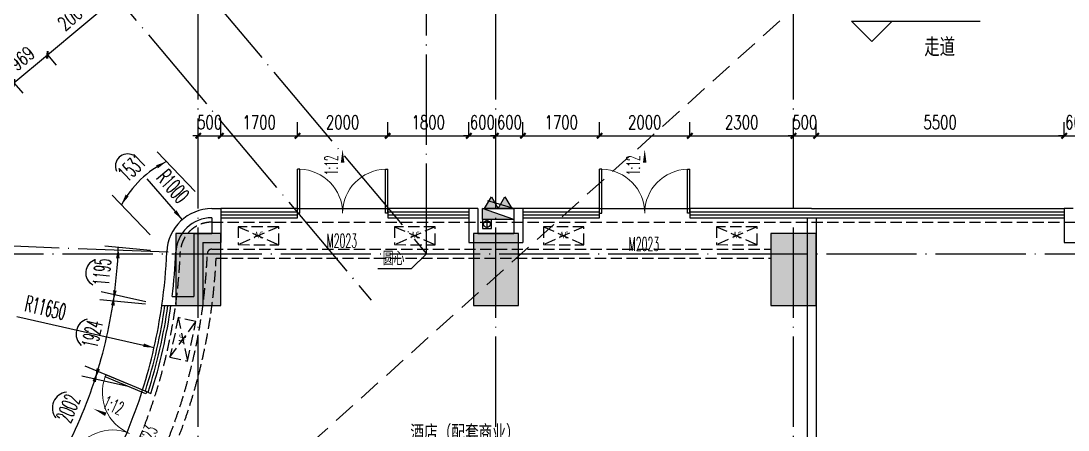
# Model space of a CAD drawing. Header units: millimetres. Extents: x 12325263 to 13848842, y -1463133 to 573208.
# Drawn here: x 12560864 to 12584085, y -596800 to -587721 of the extents above; entities that cross this region are included whole.
import ezdxf

# ---------------------------------------------------------------- set-up
doc = ezdxf.new("R2010")
doc.units = ezdxf.units.MM
doc.header["$LTSCALE"] = 1000
for name, pattern in [('101010$0$__DASH', [0.35, 0.25, -0.1]), ('ACAD_ISO02W100', [15, 12, -3]), ('DASH', [0.35, 0.25, -0.1]), ('DASHED2', [0.375, 0.25, -0.125]), ('DOTE', [2.42, 2, -0.2, 0.02, -0.2])]:
    doc.linetypes.add(name, pattern=pattern)
for name, color, linetype in [('#s-灭火器', 20, 'Continuous'), ('12#楼首层平面图$0$CURTWALL', 2, 'Continuous'), ('A-ANNO-DIMS', 83, 'Continuous'), ('A-ANNO-ELEV', 3, 'Continuous'), ('A-ANNO-TEXT', 7, 'Continuous'), ('A-AXIS', 16, 'DOTE'), ('A-COLS', 6, 'Continuous'), ('A-WALL', 5, 'Continuous'), ('A-WALL-PATT', 8, 'Continuous'), ('DIM_LEAD', 3, 'Continuous'), ('DIM_SYMB', 3, 'Continuous'), ('EQUIP_消火栓', 7, 'Continuous'), ('HZHZNEWPLOTLAYER#@$TT', 7, 'Continuous'), ('PUB_DIM', 83, 'Continuous'), ('PUB_HATCH', 8, 'Continuous'), ('PUB_TEXT', 7, 'Continuous'), ('VPIPE-消防高', 3, 'Continuous'), ('WINDOW', 4, 'Continuous'), ('WINDOW_TEXT', 7, 'Continuous'), ('投影线', 6, 'ACAD_ISO02W100'), ('水条件', 1, 'Continuous'), ('结构边线', 21, 'DASH')]:
    doc.layers.add(name, color=color, linetype=linetype)
doc.styles.add('101010$0$YQ_DIM', font='SUPEROS.SHX', dxfattribs={"width": 0.8, "bigfont": 'HZDX.SHX'})
doc.styles.add('_TCH_DIM', font='SIMPLEX.shx', dxfattribs={"width": 0.7, "bigfont": 'GBCBIG.shx'})
doc.styles.add('_TCH_DIM_T3', font='SIMPLEX.shx', dxfattribs={"width": 0.705882, "bigfont": 'GBCBIG.shx'})
doc.styles.add('_TCH_WINDOW', font='SIMPLEX', dxfattribs={"width": 0.7, "height": 3.5, "bigfont": 'GBCBIG'})
doc.styles.add('TITXV', font='', dxfattribs={"width": 0.7})
doc.styles.add('宋体', font='', dxfattribs={"width": 0.65})
doc.styles.get('TITXV').set_extended_font_data('SimSun')
doc.styles.get('宋体').set_extended_font_data('SimSun')
doc.dimstyles.new('_TCH_ARCH&&120', dxfattribs={"dimtxt": 306, "dimasz": 120, "dimexe": 300, "dimexo": 360, "dimgap": 147, "dimtad": 1, "dimdec": 0, "dimzin": 0, "dimdsep": 46, "dimtxsty": '_TCH_DIM_T3', "dimblk": 'ARCHTICK', "dimcen": 0.09, "dimclrt": 7, "dimazin": 2, "dimtfac": 1, "dimtdec": 0, "dimtix": 1, "dimtmove": 2, "dimatfit": 3, "dimfxl": 1, "dimfxlon": 1, "dimtolj": 1, "dimtzin": 0, "dimarcsym": 0})
doc.dimstyles.new('_TCH_ARROW&&120', dxfattribs={"dimtxt": 357, "dimasz": 240, "dimexe": 300, "dimexo": 360, "dimgap": 151.5, "dimtad": 1, "dimdec": 0, "dimzin": 0, "dimdsep": 46, "dimtxsty": '_TCH_DIM_T3', "dimcen": 0.09, "dimclrt": 7, "dimazin": 2, "dimtfac": 1, "dimtdec": 0, "dimtix": 1, "dimtmove": 2, "dimatfit": 3, "dimfxl": 1, "dimtolj": 1, "dimtzin": 0, "dimarcsym": 0})

# ---------------------------------------------------------------- blocks, each defined once
blk = doc.blocks.new('_FZH')
blk.add_lwpolyline([(-0.5, -0.5), (0.5, -0.5), (0.5, 0.5), (-0.5, 0.5)], close=True)
at = {"layer": 'PUB_HATCH'}
blk.add_solid([(-0.5, -0.5), (0.5, -0.5), (-0.5, 0.5), (0.5, 0.5)], dxfattribs=at)
blk = doc.blocks.new('asfasfsdgdsfhsghh')
at = {"layer": 'A-COLS', "xscale": 1600, "yscale": 1000, "zscale": 1000, "rotation": 270}
for p in [(-39500, 42650), (-32900, 42650), (-26300, 42650)]:
    blk.add_blockref('_FZH', p, dxfattribs=at)
blk = doc.blocks.new('管位')
at = {"layer": '水条件'}
blk.add_line((12573126, 675360), (12573126, 675160), dxfattribs=at)
blk.add_lwpolyline([(12573026, 675360), (12573226, 675360), (12573226, 675160), (12573026, 675160)], close=True, dxfattribs=at)
blk = doc.blocks.new('灭火器')
at = {"layer": '#s-灭火器', "ltscale": 1000}
for points in [[(292444, 59707), (292144, 59707), (292294, 59447)], [(292744, 59707), (292444, 59707), (292594, 59447)]]:
    blk.add_hatch(color=256, dxfattribs=at).paths.add_polyline_path(points)
for points in [[(292294, 59447), (292444, 59707), (292144, 59707)], [(292594, 59447), (292744, 59707), (292444, 59707)]]:
    blk.add_lwpolyline(points, close=True, dxfattribs=at)
blk = doc.blocks.new('$TWTSYS$00000508')
for p, q in [((-0.5, 0.5), (0.324, 1.224)), ((-0.5, 0.5), (-0.5, -0.5)), ((-0.5, -0.5), (0.5, 0.5)), ((0.5, 0.5), (-0.5, 0.5)), ((0.5, -0.5), (0.5, 0.5)), ((-0.5, -0.5), (0.5, -0.5))]:
    blk.add_line(p, q)
blk.add_solid([(0.5, -0.5), (0.5, 0.5), (-0.5, -0.5)])
blk = doc.blocks.new('消火栓')
at = {"layer": '#s-灭火器', "rotation": 180.0000000000001}
blk.add_blockref('灭火器', (12864422, 734932), dxfattribs=at)
at = {"layer": 'EQUIP_消火栓', "xscale": 700, "yscale": 240, "zscale": 700}
blk.add_blockref('$TWTSYS$00000508', (12571978, 675105), dxfattribs=at)
blk = doc.blocks.new('asdfasdfafsf')
at = {"layer": 'VPIPE-消防高'}
blk.add_circle((5360, 14410), 75, dxfattribs=at)
at = {"xscale": -1}
blk.add_blockref('消火栓', (12577588, -660475), dxfattribs=at)
at = {"layer": '水条件', "xscale": -1}
blk.add_blockref('管位', (12578486, -660850), dxfattribs=at)
blk = doc.blocks.new('A$C3CA14A55')
at = {"color": 253, "linetype": '101010$0$__DASH'}
for points in [[(0, 2), (900, 0), (900, 400), (0, 400), (0, 2)], [(900, 400), (0, 2)], [(0, 400), (900, 0)]]:
    blk.add_lwpolyline(points, dxfattribs=at)
at = {"color": 253, "linetype": 'ByBlock', "insert": (352, 293), "char_height": 150, "width": 435.79, "attachment_point": 1, "rotation": 359.4465, "style": '101010$0$YQ_DIM'}
blk.add_mtext('AC', dxfattribs=at)
blk = doc.blocks.new('asdfsddfa')
at = {"color": 253, "linetype": '101010$0$__DASH'}
for points in [[(34692, -42017), (33442, -42017), (33442, -46217), (-5353, -46217, -0.244508), (-7072, -45323), (-10337, -40668, -0.12383), (-10703, -39711), (-11840, -30179, -0.449446), (-11741, -30067), (-11208, -30067), (-11208, -26217), (-11336, -26217, -0.368693), (-12423, -25290), (-13762, -14075, -0.449446), (-11180, -11167), (-10149, -11167, 0.402681), (2392, 887, -0.402681), (2492, 983), (14892, 983)], [(34692, -41817), (33242, -41817), (33242, -46017), (-5353, -46017, -0.244508), (-6908, -45208), (-10173, -40553, -0.12383), (-10504, -39687), (-11628, -30267), (-11008, -30267), (-11008, -26017), (-11336, -26017, -0.367524), (-12225, -25262), (-13563, -14052, -0.449446), (-11180, -11367), (-10149, -11367, 0.400492), (2587, 783), (14892, 783)]]:
    blk.add_lwpolyline(points, format="xyb", dxfattribs=at)
at = {"layer": 'HZHZNEWPLOTLAYER#@$TT'}
for p in [(3075, 1082), (6546, 1082), (9845, 1082), (13685, 1082)]:
    blk.add_blockref('A$C3CA14A55', p, dxfattribs=at)
at = {"layer": 'HZHZNEWPLOTLAYER#@$TT', "rotation": 77.98176203802795}
blk.add_blockref('A$C3CA14A55', (1952, -1499), dxfattribs=at)
blk = doc.blocks.new('qlzw')
at = {"layer": 'A-AXIS'}
for p, q in [((12431366.8, 979489.8), (12431366.8, 1082089.8)), ((12437966.8, 979489.8), (12437966.8, 1082089.8)), ((12444566.8, 979489.8), (12444566.8, 1082089.8)), ((12411416.8, 1038989.8), (12486866.8, 1038989.8))]:
    blk.add_line(p, q, dxfattribs=at)
blk = doc.blocks.new('*D2094')
at = {"layer": 'A-ANNO-DIMS', "color": 0, "lineweight": -2, "transparency": 16777216}
for p, q in [((12569855, -583247), (12569855, -584404)), ((12563658, -585502), (12564402, -586388))]:
    blk.add_line(p, q, dxfattribs=at)
blk.add_arc((12569855, -592887), 8783, 91.5657, 128.4344, dxfattribs=at)
at = {"layer": 'A-ANNO-DIMS', "color": 0, "transparency": 16777216}
for points in [[(12569614, -584067), (12569615, -584147), (12569855, -584104)], [(12564420, -586038), (12564370, -585976), (12564209, -586159)]]:
    blk.add_solid(points, dxfattribs=at)
at = {"layer": 'Defpoints', "color": 0, "transparency": 16777216}
for p in [(12569855, -582887), (12567829, -584341), (12563427, -585226), (12569855, -592887)]:
    blk.add_point(p, dxfattribs=at)
at = {"layer": 'A-ANNO-DIMS', "color": 7, "transparency": 16777216, "insert": (12566738, -584323), "char_height": 357, "attachment_point": 5, "rotation": 20, "style": '_TCH_DIM_T3'}
blk.add_mtext('\\A1;40°', dxfattribs=at)
blk = doc.blocks.new('*D2096')
at = {"layer": 'A-ANNO-DIMS', "color": 0, "lineweight": -2, "transparency": 16777216}
for p, q in [((12559927, -586202), (12559927, -586633)), ((12561229, -586809), (12560899, -587087))]:
    blk.add_line(p, q, dxfattribs=at)
blk.add_arc((12559927, -587902), 1569, 48.7726, 81.2274, dxfattribs=at)
at = {"layer": 'A-ANNO-DIMS', "color": 0, "transparency": 16777216}
for points in [[(12560163, -586391), (12560169, -586312), (12559927, -586333)], [(12560989, -586694), (12560932, -586750), (12561129, -586894)]]:
    blk.add_solid(points, dxfattribs=at)
at = {"layer": 'Defpoints', "color": 0, "transparency": 16777216}
for p in [(12559927, -585842), (12560789, -586591), (12561505, -586578), (12559927, -587902)]:
    blk.add_point(p, dxfattribs=at)
at = {"layer": 'A-ANNO-DIMS', "color": 7, "transparency": 16777216, "insert": (12560729, -586181), "char_height": 357, "attachment_point": 5, "rotation": 335, "style": '_TCH_DIM_T3'}
blk.add_mtext('\\A1;50°', dxfattribs=at)
blk = doc.blocks.new('_ArchTick')
at = {"color": 0, "linetype": 'ByBlock', "const_width": 0.4}
blk.add_lwpolyline([(-0.5, -0.5), (0.5, 0.5)], dxfattribs=at)
blk = doc.blocks.new('*D2300')
at = {"layer": 'A-ANNO-DIMS', "color": 0, "lineweight": -2, "transparency": 16777216}
for p, q in [((12564797, -590271), (12564797, -589970)), ((12565297, -590271), (12565297, -589970)), ((12564797, -590270), (12564677, -590270)), ((12564797, -590270), (12565297, -590270)), ((12565297, -590270), (12565417, -590270))]:
    blk.add_line(p, q, dxfattribs=at)
at = {"layer": 'Defpoints', "color": 0, "transparency": 16777216}
for p in [(12565297, -590270), (12564797, -591887), (12565297, -591887)]:
    blk.add_point(p, dxfattribs=at)
at = {"layer": 'A-ANNO-DIMS', "color": 0, "lineweight": -2, "transparency": 16777216, "xscale": 120, "yscale": 120, "zscale": 120}
blk.add_blockref('_ArchTick', (12564797, -590270), dxfattribs=at)
at = {"layer": 'A-ANNO-DIMS', "color": 0, "lineweight": -2, "transparency": 16777216, "xscale": 120, "yscale": 120, "zscale": 120, "rotation": 180}
blk.add_blockref('_ArchTick', (12565297, -590270), dxfattribs=at)
at = {"layer": 'A-ANNO-DIMS', "color": 7, "transparency": 16777216, "insert": (12565047, -589970), "char_height": 306, "attachment_point": 5, "style": '_TCH_DIM_T3'}
blk.add_mtext('\\A1;500', dxfattribs=at)
blk = doc.blocks.new('*D2301')
at = {"layer": 'A-ANNO-DIMS', "color": 0, "lineweight": -2, "transparency": 16777216}
for p, q in [((12565297, -590271), (12565297, -589970)), ((12566997, -590271), (12566997, -589970)), ((12565297, -590270), (12566997, -590270))]:
    blk.add_line(p, q, dxfattribs=at)
at = {"layer": 'Defpoints', "color": 0, "transparency": 16777216}
for p in [(12566997, -590270), (12565297, -591887), (12566997, -591887)]:
    blk.add_point(p, dxfattribs=at)
at = {"layer": 'A-ANNO-DIMS', "color": 0, "lineweight": -2, "transparency": 16777216, "xscale": 120, "yscale": 120, "zscale": 120, "rotation": 180}
blk.add_blockref('_ArchTick', (12565297, -590270), dxfattribs=at)
at = {"layer": 'A-ANNO-DIMS', "color": 0, "lineweight": -2, "transparency": 16777216, "xscale": 120, "yscale": 120, "zscale": 120}
blk.add_blockref('_ArchTick', (12566997, -590270), dxfattribs=at)
at = {"layer": 'A-ANNO-DIMS', "color": 7, "transparency": 16777216, "insert": (12566147, -589970), "char_height": 306, "attachment_point": 5, "style": '_TCH_DIM_T3'}
blk.add_mtext('\\A1;1700', dxfattribs=at)
blk = doc.blocks.new('*D2302')
at = {"layer": 'A-ANNO-DIMS', "color": 0, "lineweight": -2, "transparency": 16777216}
for p, q in [((12566997, -590271), (12566997, -589970)), ((12568997, -590271), (12568997, -589970)), ((12566997, -590270), (12568997, -590270))]:
    blk.add_line(p, q, dxfattribs=at)
at = {"layer": 'Defpoints', "color": 0, "transparency": 16777216}
for p in [(12568997, -590270), (12566997, -591887), (12568997, -591887)]:
    blk.add_point(p, dxfattribs=at)
at = {"layer": 'A-ANNO-DIMS', "color": 0, "lineweight": -2, "transparency": 16777216, "xscale": 120, "yscale": 120, "zscale": 120, "rotation": 180}
blk.add_blockref('_ArchTick', (12566997, -590270), dxfattribs=at)
at = {"layer": 'A-ANNO-DIMS', "color": 0, "lineweight": -2, "transparency": 16777216, "xscale": 120, "yscale": 120, "zscale": 120}
blk.add_blockref('_ArchTick', (12568997, -590270), dxfattribs=at)
at = {"layer": 'A-ANNO-DIMS', "color": 7, "transparency": 16777216, "insert": (12567997, -589970), "char_height": 306, "attachment_point": 5, "style": '_TCH_DIM_T3'}
blk.add_mtext('\\A1;2000', dxfattribs=at)
blk = doc.blocks.new('*D2303')
at = {"layer": 'A-ANNO-DIMS', "color": 0, "lineweight": -2, "transparency": 16777216}
for p, q in [((12568997, -590271), (12568997, -589970)), ((12570797, -590271), (12570797, -589970)), ((12568997, -590270), (12570797, -590270))]:
    blk.add_line(p, q, dxfattribs=at)
at = {"layer": 'Defpoints', "color": 0, "transparency": 16777216}
for p in [(12570797, -590270), (12568997, -591887), (12570797, -591887)]:
    blk.add_point(p, dxfattribs=at)
at = {"layer": 'A-ANNO-DIMS', "color": 0, "lineweight": -2, "transparency": 16777216, "xscale": 120, "yscale": 120, "zscale": 120, "rotation": 180}
blk.add_blockref('_ArchTick', (12568997, -590270), dxfattribs=at)
at = {"layer": 'A-ANNO-DIMS', "color": 0, "lineweight": -2, "transparency": 16777216, "xscale": 120, "yscale": 120, "zscale": 120}
blk.add_blockref('_ArchTick', (12570797, -590270), dxfattribs=at)
at = {"layer": 'A-ANNO-DIMS', "color": 7, "transparency": 16777216, "insert": (12569897, -589970), "char_height": 306, "attachment_point": 5, "style": '_TCH_DIM_T3'}
blk.add_mtext('\\A1;1800', dxfattribs=at)
blk = doc.blocks.new('*D2304')
at = {"layer": 'A-ANNO-DIMS', "color": 0, "lineweight": -2, "transparency": 16777216}
for p, q in [((12570797, -590271), (12570797, -589970)), ((12571397, -590271), (12571397, -589970)), ((12570797, -590270), (12570677, -590270)), ((12570797, -590270), (12571397, -590270)), ((12571397, -590270), (12571517, -590270))]:
    blk.add_line(p, q, dxfattribs=at)
at = {"layer": 'Defpoints', "color": 0, "transparency": 16777216}
for p in [(12571397, -590270), (12570797, -591887), (12571397, -591887)]:
    blk.add_point(p, dxfattribs=at)
at = {"layer": 'A-ANNO-DIMS', "color": 0, "lineweight": -2, "transparency": 16777216, "xscale": 120, "yscale": 120, "zscale": 120}
blk.add_blockref('_ArchTick', (12570797, -590270), dxfattribs=at)
at = {"layer": 'A-ANNO-DIMS', "color": 0, "lineweight": -2, "transparency": 16777216, "xscale": 120, "yscale": 120, "zscale": 120, "rotation": 180}
blk.add_blockref('_ArchTick', (12571397, -590270), dxfattribs=at)
at = {"layer": 'A-ANNO-DIMS', "color": 7, "transparency": 16777216, "insert": (12571097, -589970), "char_height": 306, "attachment_point": 5, "style": '_TCH_DIM_T3'}
blk.add_mtext('\\A1;600', dxfattribs=at)
blk = doc.blocks.new('*D2305')
at = {"layer": 'A-ANNO-DIMS', "color": 0, "lineweight": -2, "transparency": 16777216}
for p, q in [((12571397, -590271), (12571397, -589970)), ((12571997, -590271), (12571997, -589970)), ((12571397, -590270), (12571277, -590270)), ((12571397, -590270), (12571997, -590270)), ((12571997, -590270), (12572117, -590270))]:
    blk.add_line(p, q, dxfattribs=at)
at = {"layer": 'Defpoints', "color": 0, "transparency": 16777216}
for p in [(12571997, -590270), (12571397, -591887), (12571997, -591887)]:
    blk.add_point(p, dxfattribs=at)
at = {"layer": 'A-ANNO-DIMS', "color": 0, "lineweight": -2, "transparency": 16777216, "xscale": 120, "yscale": 120, "zscale": 120}
blk.add_blockref('_ArchTick', (12571397, -590270), dxfattribs=at)
at = {"layer": 'A-ANNO-DIMS', "color": 0, "lineweight": -2, "transparency": 16777216, "xscale": 120, "yscale": 120, "zscale": 120, "rotation": 180}
blk.add_blockref('_ArchTick', (12571997, -590270), dxfattribs=at)
at = {"layer": 'A-ANNO-DIMS', "color": 7, "transparency": 16777216, "insert": (12571697, -589970), "char_height": 306, "attachment_point": 5, "style": '_TCH_DIM_T3'}
blk.add_mtext('\\A1;600', dxfattribs=at)
blk = doc.blocks.new('*D2306')
at = {"layer": 'A-ANNO-DIMS', "color": 0, "lineweight": -2, "transparency": 16777216}
for p, q in [((12571997, -590271), (12571997, -589970)), ((12573697, -590271), (12573697, -589970)), ((12571997, -590270), (12573697, -590270))]:
    blk.add_line(p, q, dxfattribs=at)
at = {"layer": 'Defpoints', "color": 0, "transparency": 16777216}
for p in [(12573697, -590270), (12571997, -591887), (12573697, -591887)]:
    blk.add_point(p, dxfattribs=at)
at = {"layer": 'A-ANNO-DIMS', "color": 0, "lineweight": -2, "transparency": 16777216, "xscale": 120, "yscale": 120, "zscale": 120, "rotation": 180}
blk.add_blockref('_ArchTick', (12571997, -590270), dxfattribs=at)
at = {"layer": 'A-ANNO-DIMS', "color": 0, "lineweight": -2, "transparency": 16777216, "xscale": 120, "yscale": 120, "zscale": 120}
blk.add_blockref('_ArchTick', (12573697, -590270), dxfattribs=at)
at = {"layer": 'A-ANNO-DIMS', "color": 7, "transparency": 16777216, "insert": (12572847, -589970), "char_height": 306, "attachment_point": 5, "style": '_TCH_DIM_T3'}
blk.add_mtext('\\A1;1700', dxfattribs=at)
blk = doc.blocks.new('*D2307')
at = {"layer": 'A-ANNO-DIMS', "color": 0, "lineweight": -2, "transparency": 16777216}
for p, q in [((12573697, -590271), (12573697, -589970)), ((12575697, -590271), (12575697, -589970)), ((12573697, -590270), (12575697, -590270))]:
    blk.add_line(p, q, dxfattribs=at)
at = {"layer": 'Defpoints', "color": 0, "transparency": 16777216}
for p in [(12575697, -590270), (12573697, -591887), (12575697, -591887)]:
    blk.add_point(p, dxfattribs=at)
at = {"layer": 'A-ANNO-DIMS', "color": 0, "lineweight": -2, "transparency": 16777216, "xscale": 120, "yscale": 120, "zscale": 120, "rotation": 180}
blk.add_blockref('_ArchTick', (12573697, -590270), dxfattribs=at)
at = {"layer": 'A-ANNO-DIMS', "color": 0, "lineweight": -2, "transparency": 16777216, "xscale": 120, "yscale": 120, "zscale": 120}
blk.add_blockref('_ArchTick', (12575697, -590270), dxfattribs=at)
at = {"layer": 'A-ANNO-DIMS', "color": 7, "transparency": 16777216, "insert": (12574697, -589970), "char_height": 306, "attachment_point": 5, "style": '_TCH_DIM_T3'}
blk.add_mtext('\\A1;2000', dxfattribs=at)
blk = doc.blocks.new('*D2308')
at = {"layer": 'A-ANNO-DIMS', "color": 0, "lineweight": -2, "transparency": 16777216}
for p, q in [((12575697, -590271), (12575697, -589970)), ((12577997, -590271), (12577997, -589970)), ((12575697, -590270), (12577997, -590270))]:
    blk.add_line(p, q, dxfattribs=at)
at = {"layer": 'Defpoints', "color": 0, "transparency": 16777216}
for p in [(12577997, -590270), (12575697, -591887), (12577997, -591887)]:
    blk.add_point(p, dxfattribs=at)
at = {"layer": 'A-ANNO-DIMS', "color": 0, "lineweight": -2, "transparency": 16777216, "xscale": 120, "yscale": 120, "zscale": 120, "rotation": 180}
blk.add_blockref('_ArchTick', (12575697, -590270), dxfattribs=at)
at = {"layer": 'A-ANNO-DIMS', "color": 0, "lineweight": -2, "transparency": 16777216, "xscale": 120, "yscale": 120, "zscale": 120}
blk.add_blockref('_ArchTick', (12577997, -590270), dxfattribs=at)
at = {"layer": 'A-ANNO-DIMS', "color": 7, "transparency": 16777216, "insert": (12576847, -589970), "char_height": 306, "attachment_point": 5, "style": '_TCH_DIM_T3'}
blk.add_mtext('\\A1;2300', dxfattribs=at)
blk = doc.blocks.new('*D2309')
at = {"layer": 'A-ANNO-DIMS', "color": 0, "lineweight": -2, "transparency": 16777216}
for p, q in [((12577997, -590271), (12577997, -589970)), ((12578497, -590271), (12578497, -589970)), ((12577997, -590270), (12577877, -590270)), ((12577997, -590270), (12578497, -590270)), ((12578497, -590270), (12578617, -590270))]:
    blk.add_line(p, q, dxfattribs=at)
at = {"layer": 'Defpoints', "color": 0, "transparency": 16777216}
for p in [(12578497, -590270), (12577997, -591887), (12578497, -591887)]:
    blk.add_point(p, dxfattribs=at)
at = {"layer": 'A-ANNO-DIMS', "color": 0, "lineweight": -2, "transparency": 16777216, "xscale": 120, "yscale": 120, "zscale": 120}
blk.add_blockref('_ArchTick', (12577997, -590270), dxfattribs=at)
at = {"layer": 'A-ANNO-DIMS', "color": 0, "lineweight": -2, "transparency": 16777216, "xscale": 120, "yscale": 120, "zscale": 120, "rotation": 180}
blk.add_blockref('_ArchTick', (12578497, -590270), dxfattribs=at)
at = {"layer": 'A-ANNO-DIMS', "color": 7, "transparency": 16777216, "insert": (12578247, -589970), "char_height": 306, "attachment_point": 5, "style": '_TCH_DIM_T3'}
blk.add_mtext('\\A1;500', dxfattribs=at)
blk = doc.blocks.new('*D2310')
at = {"layer": 'A-ANNO-DIMS', "color": 0, "lineweight": -2, "transparency": 16777216}
for p, q in [((12578497, -590271), (12578497, -589970)), ((12583997, -590271), (12583997, -589970)), ((12578497, -590270), (12583997, -590270))]:
    blk.add_line(p, q, dxfattribs=at)
at = {"layer": 'Defpoints', "color": 0, "transparency": 16777216}
for p in [(12583997, -590270), (12578497, -591887), (12583997, -591887)]:
    blk.add_point(p, dxfattribs=at)
at = {"layer": 'A-ANNO-DIMS', "color": 0, "lineweight": -2, "transparency": 16777216, "xscale": 120, "yscale": 120, "zscale": 120, "rotation": 180}
blk.add_blockref('_ArchTick', (12578497, -590270), dxfattribs=at)
at = {"layer": 'A-ANNO-DIMS', "color": 0, "lineweight": -2, "transparency": 16777216, "xscale": 120, "yscale": 120, "zscale": 120}
blk.add_blockref('_ArchTick', (12583997, -590270), dxfattribs=at)
at = {"layer": 'A-ANNO-DIMS', "color": 7, "transparency": 16777216, "insert": (12581247, -589970), "char_height": 306, "attachment_point": 5, "style": '_TCH_DIM_T3'}
blk.add_mtext('\\A1;5500', dxfattribs=at)
blk = doc.blocks.new('*D2311')
at = {"layer": 'A-ANNO-DIMS', "color": 0, "lineweight": -2, "transparency": 16777216}
for p, q in [((12583997, -590271), (12583997, -589970)), ((12584597, -590271), (12584597, -589970)), ((12583997, -590270), (12583877, -590270)), ((12583997, -590270), (12584597, -590270)), ((12584597, -590270), (12584717, -590270))]:
    blk.add_line(p, q, dxfattribs=at)
at = {"layer": 'Defpoints', "color": 0, "transparency": 16777216}
for p in [(12584597, -590270), (12583997, -591887), (12584597, -591887)]:
    blk.add_point(p, dxfattribs=at)
at = {"layer": 'A-ANNO-DIMS', "color": 0, "lineweight": -2, "transparency": 16777216, "xscale": 120, "yscale": 120, "zscale": 120}
blk.add_blockref('_ArchTick', (12583997, -590270), dxfattribs=at)
at = {"layer": 'A-ANNO-DIMS', "color": 0, "lineweight": -2, "transparency": 16777216, "xscale": 120, "yscale": 120, "zscale": 120, "rotation": 180}
blk.add_blockref('_ArchTick', (12584597, -590270), dxfattribs=at)
at = {"layer": 'A-ANNO-DIMS', "color": 7, "transparency": 16777216, "insert": (12584297, -589970), "char_height": 306, "attachment_point": 5, "style": '_TCH_DIM_T3'}
blk.add_mtext('\\A1;600', dxfattribs=at)
blk = doc.blocks.new('*D4880')
at = {"layer": 'Defpoints', "color": 0, "transparency": 16777216}
for p in [(12562201, -586255), (12562984, -587187), (12560669, -587540)]:
    blk.add_point(p, dxfattribs=at)
at = {"layer": 'PUB_DIM', "color": 0, "lineweight": -2, "transparency": 16777216}
for p, q in [((12561451, -588473), (12562984, -587187)), ((12562983, -587186), (12563176, -587417)), ((12561451, -588472), (12561644, -588703))]:
    blk.add_line(p, q, dxfattribs=at)
at = {"layer": 'PUB_DIM', "color": 0, "lineweight": -2, "transparency": 16777216, "xscale": 120, "yscale": 120, "zscale": 120}
for p, rotation in [((12562984, -587187), 40.00002572890892), ((12561451, -588473), 220.0000257289089)]:
    blk.add_blockref('_ArchTick', p, dxfattribs=dict(at, rotation=rotation))
at = {"layer": 'PUB_DIM', "color": 7, "transparency": 16777216, "insert": (12562025, -587600), "char_height": 306, "attachment_point": 5, "rotation": 40, "style": '_TCH_DIM_T3'}
blk.add_mtext('\\A1;2000', dxfattribs=at)
blk = doc.blocks.new('*D4881')
at = {"layer": 'Defpoints', "color": 0, "transparency": 16777216}
for p in [(12560669, -587540), (12559927, -588163), (12561451, -588473)]:
    blk.add_point(p, dxfattribs=at)
at = {"layer": 'PUB_DIM', "color": 0, "lineweight": -2, "transparency": 16777216}
for p, q in [((12560709, -589096), (12561451, -588473)), ((12561451, -588472), (12561644, -588703)), ((12560708, -589095), (12560902, -589325))]:
    blk.add_line(p, q, dxfattribs=at)
at = {"layer": 'PUB_DIM', "color": 0, "lineweight": -2, "transparency": 16777216, "xscale": 120, "yscale": 120, "zscale": 120}
for p, rotation in [((12561451, -588473), 40.00002572891293), ((12560709, -589096), 220.0000257289129)]:
    blk.add_blockref('_ArchTick', p, dxfattribs=dict(at, rotation=rotation))
at = {"layer": 'PUB_DIM', "color": 7, "transparency": 16777216, "insert": (12560887, -588554), "char_height": 306, "attachment_point": 5, "rotation": 40, "style": '_TCH_DIM_T3'}
blk.add_mtext('\\A1;969', dxfattribs=at)
blk = doc.blocks.new('$DorLib2D$00000002')
for p, q in [((-0.5, 0), (-0.5, 0.4875)), ((-0.475, 0.4875), (-0.5, 0.4875)), ((-0.475, 0), (-0.475, 0.4875)), ((0.475, 0), (0.475, 0.4875)), ((0.475, 0.4875), (0.5, 0.4875)), ((0.5, 0), (0.5, 0.4875)), ((-0.5, 0), (-0.475, 0)), ((0.5, 0), (0.475, 0))]:
    blk.add_line(p, q)
at = {"lineweight": 13}
for centre, start, end in [((-0.4875, 0), 0, 88.53072), ((0.4875, 0), 91.46928, 180)]:
    blk.add_arc(centre, 0.4875, start, end, dxfattribs=at)

msp = doc.modelspace()

# ---------------------------------------------------------------- hatches: boundary and pattern name
at = {"layer": 'A-WALL-PATT'}
h = msp.add_hatch(dxfattribs=at)
h.set_pattern_fill('ANSI37', color=252, scale=150)
h.set_pattern_definition([(45, (-400000, 0), (-168.3798023, 168.3798023), []), (135, (-400000, 0), (-168.3798023, -168.3798023), [])])
edge = h.paths.add_edge_path()
edge.add_line((12617170, -539458), (12627664.7, -539458))
edge.add_line((12627664.7, -539458), (12617498.2, -546587.6))
edge.add_line((12617498.2, -546587.6), (12598406.6, -559976.1))
edge.add_line((12598406.6, -559976.1), (12585091.3, -540989.1))
edge.add_line((12585091.3, -540989.1), (12584144.7, -541197.3))
edge.add_line((12584144.7, -541197.3), (12583864.1, -542803.9))
edge.add_arc((12578880.4, -541928.7), 5060, 269.14738, 350.03971, ccw=False)
edge.add_arc((12578698.9, -554127.5), 7140.2, 89.14809, 125.03345)
edge.add_line((12574600, -548281), (12560037.5, -558490.6))
edge.add_line((12560037.5, -558490.6), (12559927.1, -558471.2))
edge.add_line((12559927.1, -558471.2), (12559927.1, -564050))
edge.add_line((12559927.1, -564050), (12558858.8, -564810))
edge.add_line((12558858.8, -564810), (12559927.1, -566333.2))
edge.add_line((12559927.1, -566333.2), (12559927.6, -588159))
edge.add_line((12559927.6, -588159), (12558263.3, -589586.8))
edge.add_line((12558263.3, -589586.8), (12557796.8, -589586.8))
edge.add_line((12557796.8, -589586.8), (12557796.8, -598151.2))
edge.add_line((12557796.8, -598151.2), (12560482.1, -600836.4))
edge.add_arc((12552451.5, -592361.2), 11675.6, 270.02561, 313.45682, ccw=False)
edge.add_line((12552456.7, -604036.8), (12551424.9, -604036.8))
edge.add_arc((12551424.9, -607536.8), 3500, 90, 186.80534)
edge.add_line((12547949.6, -607951.5), (12549871.4, -624055.3))
edge.add_line((12549871.4, -624055.3), (12550966.8, -633201.5))
edge.add_line((12550966.8, -633201.5), (12550966.8, -643886.8))
edge.add_line((12550966.8, -643886.8), (12550966.8, -653386.8))
edge.add_line((12550966.8, -653386.8), (12614072.2, -653386.8))
edge.add_line((12614072.2, -653386.8), (12616970.5, -653386.8))
edge.add_arc((12639113.3, -663769.1), 24455.9, 154.87893, 159.83059)
edge.add_arc((12619069.5, -656056.1), 3000, 166.12633, 249.14639)
edge.add_arc((12632240.8, -621479.9), 40000, 249.14639, 262.18067)
edge.add_line((12626798.8, -661108), (12526241.6, -661108))
edge.add_line((12526241.6, -661108), (12526241.6, -616108))
edge.add_line((12526241.6, -616108), (12504241.6, -616108))
edge.add_line((12504241.6, -616108), (12504241.6, -539458))
edge.add_line((12504241.6, -539458), (12586460, -539458))
edge.add_line((12586460, -539458), (12617170, -539458))

# ---------------------------------------------------------------- linework, layer by layer
at = {"layer": '12#楼首层平面图$0$CURTWALL'}
for p, q in [((12566996.8, -591886.8), (12565296.8, -591886.8)), ((12565296.8, -591886.8), (12565296.8, -592086.8)), ((12566996.8, -592086.8), (12566996.8, -591886.8)), ((12570796.8, -591886.8), (12568996.8, -591886.8)), ((12568996.8, -591886.8), (12568996.8, -592086.8)), ((12573696.8, -591886.8), (12571996.8, -591886.8)), ((12573696.8, -592086.8), (12573696.8, -591886.8)), ((12578396.8, -591886.8), (12575696.8, -591886.8)), ((12575696.8, -591886.8), (12575696.8, -592086.8)), ((12578396.8, -591886.8), (12583996.8, -591886.8)), ((12565296.8, -591953.5), (12566996.8, -591953.5)), ((12565296.8, -592020.1), (12566996.8, -592020.1)), ((12565296.8, -592086.8), (12566996.8, -592086.8)), ((12568996.8, -591953.5), (12570796.8, -591953.5)), ((12568996.8, -592020.1), (12570796.8, -592020.1)), ((12568996.8, -592086.8), (12570796.8, -592086.8)), ((12571996.8, -591953.5), (12573696.8, -591953.5)), ((12571996.8, -592020.1), (12573696.8, -592020.1)), ((12571996.8, -592086.8), (12573696.8, -592086.8)), ((12575696.8, -591953.5), (12578396.8, -591953.5)), ((12575696.8, -592020.1), (12578396.8, -592020.1)), ((12575696.8, -592086.8), (12578396.8, -592086.8)), ((12578396.8, -591953.5), (12583996.8, -591953.5)), ((12578396.8, -592020.1), (12583996.8, -592020.1)), ((12578396.8, -592086.8), (12583996.8, -592086.8)), ((12563561, -595910.4), (12563746.4, -595987.4))]:
    msp.add_line(p, q, dxfattribs=at)
for radius, start, end in [(11650, 342.39459, 351.85777), (11716.7, 342.36651, 351.90441), (11783.3, 342.33874, 351.95052), (11850, 342.31129, 351.9961)]:
    msp.add_arc((12552456.7, -592386.8), radius, start, end, dxfattribs=at)
at = {"layer": 'A-ANNO-DIMS'}
for p, q in [((12564728.7, -591503.8), (12563883.2, -590624.2)), ((12563729.5, -592464.3), (12562884, -591584.7)), ((12563737.5, -592814.5), (12562724.5, -592722.2)), ((12563634.3, -593955.7), (12562642.7, -593729)), ((12563629.2, -594004), (12562616.2, -593911.7)), ((12563224.4, -595770.8), (12562284.9, -595381.1)), ((12563206.1, -595829.3), (12562214.5, -595602.7))]:
    msp.add_line(p, q, dxfattribs=at)
for points in [[(12564091.1, -590840.5, 0, 79.2, 0), (12563881.7, -590957.5, 79.2, 0, 0)], [(12563217, -591596.3, 79.2, 0, 0), (12563091.9, -591801, 0, 0, 0)], [(12564284.7, -591949.7, 79.2, 0, 0), (12564441.9, -592131.1, 0, 0, 0)], [(12563012.3, -592989.2, 79.2, 0, 0), (12563023.3, -592749.4, 0, 0, 0)], [(12562900.5, -594033.4, 79.2, 0, 0), (12562935.2, -593795.9, 0, 0, 0)], [(12562914.9, -593938.9, 0, 79.2, 0), (12562947.5, -593701.2, 79.2, 0, 0)], [(12563582.6, -594916.9, 79.2, 0, 0), (12563816.7, -594970.1, 0, 0, 0)], [(12562488.8, -595724.6, 79.2, 0, 0), (12562562, -595496, 0, 0, 0)], [(12562507, -595669.5, 0, 79.2, 0), (12562578.9, -595440.6, 79.2, 0, 0)]]:
    msp.add_lwpolyline(points, format="xyseb", dxfattribs=at)
for points in [[(12563658.9, -591227.6), (12564284.7, -591949.7), (12564441.9, -592131.1)], [(12560774.3, -594278.3), (12563582.6, -594916.9), (12563816.7, -594970.1)]]:
    msp.add_lwpolyline(points, dxfattribs=at)
at = {"layer": 'A-ANNO-DIMS', "color": 7}
for centre, radius, start, end in [((12563229.9, -590944.6), 273.1, 64.13588, 203.59887), ((12562605, -593311), 304.5, 109.2381, 240.35442), ((12562423.8, -594664.8), 338.3, 105.31742, 228.93495), ((12561920.4, -596312.5), 359.8, 97.73084, 217.21004)]:
    msp.add_arc(centre, radius, start, end, dxfattribs=at)
at = {"layer": 'A-ANNO-DIMS'}
for centre, radius, start, end in [((12565096.8, -592886.8), 2280.1, 116.17348, 151.56128), ((12552456.7, -592386.8), 10572.8, 351.55808, 358.03444), ((12552456.7, -592386.8), 10572.8, 341.91125, 352.34112), ((12552456.7, -592386.8), 10572.8, 332.04316, 342.89772)]:
    msp.add_arc(centre, radius, start, end, dxfattribs=at)
at = {"layer": 'A-ANNO-ELEV'}
for p, q in [((12579735, -588175.2), (12579285, -587725.2)), ((12579285, -587725.2), (12582135, -587725.2)), ((12579735, -588175.2), (12580185, -587725.2))]:
    msp.add_line(p, q, dxfattribs=at)
at = {"layer": 'A-AXIS'}
for p, q in [((12569854.8, -592886.8), (12569854.8, -582786.8)), ((12563362.7, -585149.7), (12569854.8, -592886.8)), ((12562137, -586178.2), (12568629.1, -593915.2)), ((12552456.7, -592386.8), (12564253.8, -592853.4))]:
    msp.add_line(p, q, dxfattribs=at)
at = {"layer": 'A-WALL'}
for p, q in [((12565096.8, -591886.8), (12565296.8, -591886.8)), ((12565296.8, -591886.8), (12565296.8, -592636.8)), ((12570796.8, -591886.8), (12570796.8, -592636.8)), ((12570996.8, -591886.8), (12570796.8, -591886.8)), ((12570996.8, -591886.8), (12570996.8, -592436.8)), ((12571796.8, -591886.8), (12571796.8, -592436.8)), ((12571996.8, -591886.8), (12571796.8, -591886.8)), ((12571996.8, -591886.8), (12571996.8, -592636.8)), ((12583996.8, -591886.8), (12583996.8, -592636.8)), ((12584196.8, -591886.8), (12583996.8, -591886.8)), ((12565096.8, -592086.8), (12565096.8, -592436.8)), ((12565096.8, -592086.8), (12565096.8, -592086.8)), ((12578296.8, -592086.8), (12578296.8, -602036.8)), ((12578496.8, -592086.8), (12578496.8, -602236.8)), ((12564696.8, -592436.8), (12565096.8, -592436.8)), ((12564696.8, -592436.8), (12564696.8, -593836.8)), ((12570996.8, -592436.8), (12571796.8, -592436.8)), ((12564896.8, -592636.8), (12565296.8, -592636.8)), ((12564896.8, -592636.8), (12564896.8, -594036.8)), ((12570796.8, -592636.8), (12571996.8, -592636.8)), ((12583996.8, -592636.8), (12585196.8, -592636.8)), ((12564217.6, -593836.8), (12564696.8, -593836.8)), ((12563989.3, -594036.8), (12564896.8, -594036.8))]:
    msp.add_line(p, q, dxfattribs=at)
for centre, radius, start, end in [((12565096.8, -592886.8), 1000, 90, 177.73475), ((12565096.8, -592886.8), 800, 90, 177.73475), ((12552456.7, -592386.8), 11650, 351.85777, 357.73475), ((12552456.7, -592386.8), 11850, 352.97151, 357.73475)]:
    msp.add_arc(centre, radius, start, end, dxfattribs=at)
at = {"layer": 'DIM_LEAD'}
for p, q in [((12569854.8, -592886.8), (12569518.4, -593223.2)), ((12569518.4, -593223.2), (12568779.6, -593223.2))]:
    msp.add_line(p, q, dxfattribs=at)
at = {"layer": 'DIM_SYMB'}
for points in [[(12567996.8, -591296.8, 0, 0, 0), (12567996.8, -590569.3, 0, 80, 0), (12567996.8, -590869.3, 0, 0, 0)], [(12574696.8, -591296.8, 0, 0, 0), (12574696.8, -590569.3, 0, 80, 0), (12574696.8, -590869.3, 0, 0, 0)], [(12563133.3, -596629.1, 0, 0, 0), (12562471.9, -596326.1, 0, 80, 0), (12562744.6, -596451, 0, 0, 0)]]:
    msp.add_lwpolyline(points, format="xyseb", dxfattribs=at)
at = {"layer": 'WINDOW'}
for p, q in [((12566996.8, -591886.8), (12568996.8, -591886.8)), ((12573696.8, -591886.8), (12575696.8, -591886.8))]:
    msp.add_line(p, q, dxfattribs=at)
msp.add_arc((12552456.7, -592386.8), 11650, 332.54644, 342.39444, dxfattribs=at)
at = {"layer": '投影线', "linetype": 'DASHED2', "ltscale": 2}
msp.add_line((12514941.6, -644308), (12597796.8, -569586.8), dxfattribs=at)
at = {"layer": '结构边线'}
msp.add_lwpolyline([(12552456.7, -604336.8, 0.4026806), (12564397.4, -592859.1, -0.4026806), (12565096.8, -592186.8), (12597296.8, -592186.8), (12597296.8, -593186.8), (12599126.3, -593186.8), (12600731.8, -593414.3), (12602165.3, -594115.5), (12603311.9, -595225.4), (12604046.8, -596611.3), (12604046.8, -597386.8)], format="xyb", dxfattribs=at)

# ---------------------------------------------------------------- block references
for name, p in [('asfasfsdgdsfhsghh', (12604296.8, -635886.8)), ('asdfasdfafsf', (12565836.8, -606636.8))]:
    msp.add_blockref(name, p)
at = {"layer": 'HZHZNEWPLOTLAYER#@$TT'}
msp.add_blockref('asdfsddfa', (12562605.2, -593769.4), dxfattribs=at)
at = {"layer": 'WINDOW'}
ref = msp.add_blockref('$DorLib2D$00000002', (12567996.8, -591986.8), dxfattribs=dict(at, xscale=2000, yscale=2000, zscale=200))
ref.add_attrib('A', 'M2023', (12567644, -592752.3), dxfattribs={"layer": 'WINDOW_TEXT', "height": 306, "style": '_TCH_WINDOW', "width": 0.494118})
ref = msp.add_blockref('$DorLib2D$00000002', (12574696.8, -591986.8), dxfattribs=dict(at, xscale=2000, yscale=2000, zscale=200))
ref.add_attrib('A', 'M2023', (12574344, -592826.3), dxfattribs={"layer": 'WINDOW_TEXT', "height": 306, "style": '_TCH_WINDOW', "width": 0.494118})
ref = msp.add_blockref('$DorLib2D$00000002', (12563270.6, -596872.6), dxfattribs=dict(at, xscale=2000, yscale=2000, zscale=200, rotation=67.47044184164369))
ref.add_attrib('A', 'M2023', (12563646.2, -597410.3), dxfattribs={"layer": 'WINDOW_TEXT', "height": 306, "rotation": 67.47044, "style": '_TCH_WINDOW', "width": 0.494118})
at = {"layer": '投影线', "linetype": 'DASHED2', "ltscale": 2}
msp.add_blockref('qlzw', (133430, -1631876.5), dxfattribs=at)

# ---------------------------------------------------------------- texts
at = {"layer": 'A-ANNO-DIMS', "color": 7, "style": '_TCH_DIM', "width": 0.494118}
for s, rotation, p in [('1531', 43.86738, (12563227, -591311.3)), ('R1000', 310.91422, (12563851.9, -591219.1)), ('1195', 84.79626, (12562809.9, -593608)), ('R11650', 347.18838, (12560924.9, -594157.2)), ('1924', 77.12618, (12562549.6, -594999.4)), ('2002', 67.47044, (12561963.6, -596666.9))]:
    msp.add_text(s, height=357, rotation=rotation, dxfattribs=at).set_placement(p)
at = {"layer": 'A-ANNO-TEXT', "style": 'TITXV', "width": 0.7}
for s, height, p in [('走道', 356.87, (12580897.6, -588467.5)), ('酒店（配套商业）', 317.22, (12569500, -597010))]:
    msp.add_text(s, height=height, dxfattribs=at).set_placement(p)
at = {"layer": 'PUB_TEXT', "style": '_TCH_DIM', "width": 0.494118}
for rotation, p in [(90, (12567891.8, -591146.5)), (90, (12574591.8, -591146.5)), (335.38554, (12562652.2, -596293.2))]:
    msp.add_text('1:12', height=297.5, rotation=rotation, dxfattribs=at).set_placement(p)
at = {"layer": 'PUB_TEXT', "style": '宋体', "width": 0.65}
msp.add_text('圆心', height=271.9, dxfattribs=at).set_placement((12568887.6, -593115.2))

# ---------------------------------------------------------------- dimensions: what is measured, and where the dimension line sits
at = {"layer": 'A-ANNO-DIMS'}
for base, center, p1, p2, picture, middle in [((12567829.3, -584340.6), (12569854.8, -592886.8), (12569854.8, -582886.8), (12563426.9, -585226.4), '*D2094', (12566738, -584323.4)), ((12560789, -586591.3), (12559926.8, -587902.2), (12561504.9, -586578), (12559926.8, -585842.1), '*D2096', (12560729.4, -586181.1))]:
    dim = msp.add_angular_dim_3p(base=base, center=center, p1=p1, p2=p2, dimstyle='_TCH_ARROW&&120', dxfattribs=at)
    dim.commit()
    dim.dimension.update_dxf_attribs({"geometry": picture, "text_midpoint": middle})
for p1, p2, picture, middle in [((12564796.8, -591886.8), (12565296.8, -591886.8), '*D2300', (12565046.8, -589970)), ((12565296.8, -591886.8), (12566996.8, -591886.8), '*D2301', (12566146.8, -589970)), ((12566996.8, -591886.8), (12568996.8, -591886.8), '*D2302', (12567996.8, -589970)), ((12568996.8, -591886.8), (12570796.8, -591886.8), '*D2303', (12569896.8, -589970)), ((12570796.8, -591886.8), (12571396.8, -591886.8), '*D2304', (12571096.8, -589970)), ((12571396.8, -591886.8), (12571996.8, -591886.8), '*D2305', (12571696.8, -589970)), ((12571996.8, -591886.8), (12573696.8, -591886.8), '*D2306', (12572846.8, -589970)), ((12573696.8, -591886.8), (12575696.8, -591886.8), '*D2307', (12574696.8, -589970)), ((12575696.8, -591886.8), (12577996.8, -591886.8), '*D2308', (12576846.8, -589970)), ((12577996.8, -591886.8), (12578496.8, -591886.8), '*D2309', (12578246.8, -589970)), ((12578496.8, -591886.8), (12583996.8, -591886.8), '*D2310', (12581246.8, -589970)), ((12583996.8, -591886.8), (12584596.8, -591886.8), '*D2311', (12584296.8, -589970))]:
    dim = msp.add_aligned_dim(p1=p1, p2=p2, distance=1616.8, dimstyle='_TCH_ARCH&&120', dxfattribs=at)
    dim.commit()
    dim.dimension.update_dxf_attribs({"geometry": picture, "text_midpoint": middle})
at = {"layer": 'PUB_DIM'}
for p1, p2, picture, middle in [((12560669.2, -587540.4), (12562201.3, -586254.8), '*D4880', (12562024.7, -587600.1)), ((12559926.8, -588163.3), (12560669.2, -587540.4), '*D4881', (12560887.5, -588554.4))]:
    dim = msp.add_aligned_dim(p1=p1, p2=p2, distance=-1217.1, dimstyle='_TCH_ARCH&&120', dxfattribs=at)
    dim.commit()
    dim.dimension.update_dxf_attribs({"geometry": picture, "text_midpoint": middle})

doc.saveas('drawing.dxf')
